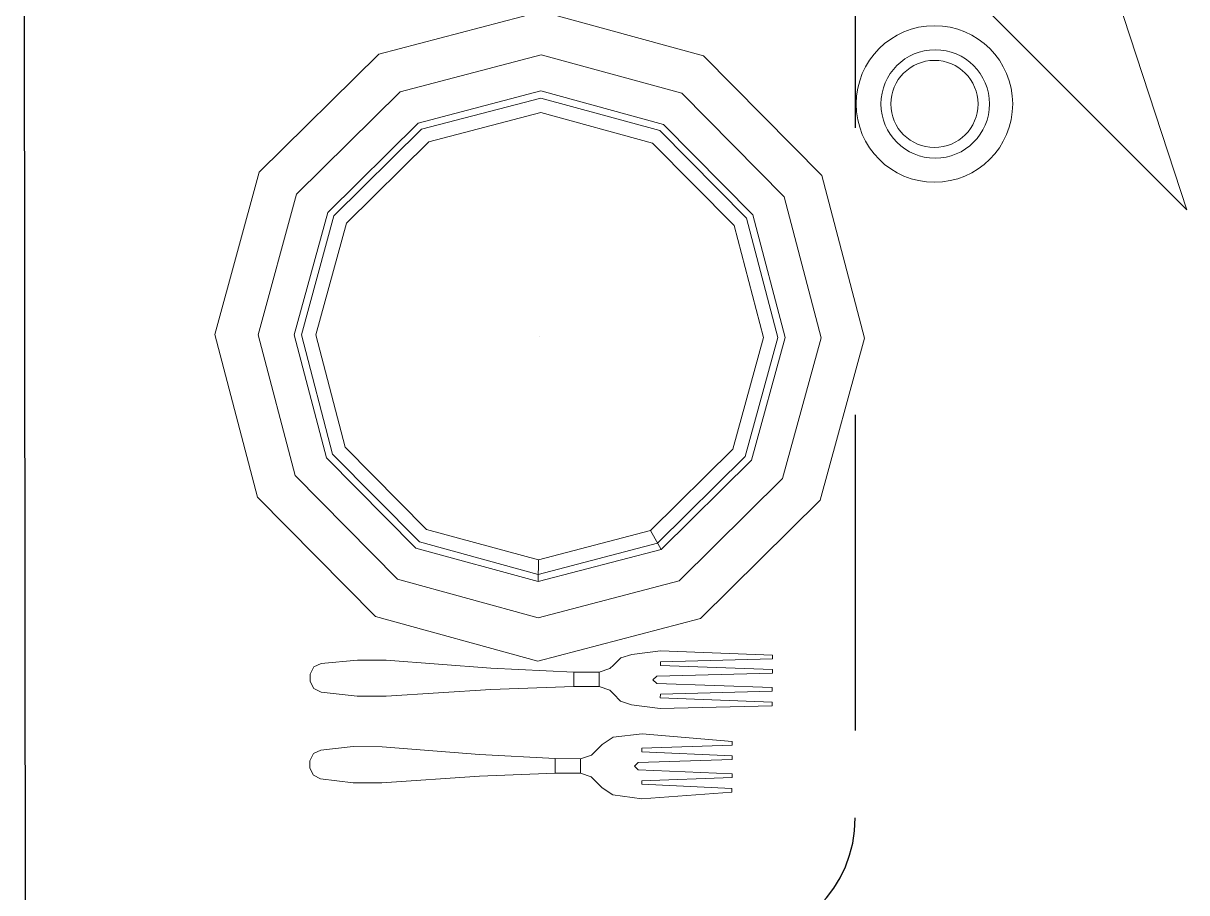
# Model space of a CAD drawing. Header units: millimetres. Extents: x 105 to 1807, y -268 to 915.
# Drawn here: x 988.3797 to 988.785, y 435.6199 to 435.9228 of the extents above; entities that cross this region are included whole.
import ezdxf

# ---------------------------------------------------------------- set-up
doc = ezdxf.new("R2010")
doc.units = ezdxf.units.MM
doc.linetypes.add('DASHED2', pattern=[0.375, 0.25, -0.125])
doc.linetypes.add('LÍNEAS_OCULTAS2', pattern=[4.7625, 3.175, -1.5875])
doc.layers.add('MUEBLES', color=12, linetype='Continuous')
doc.layers.add('OCULTA', color=3, linetype='LÍNEAS_OCULTAS2')

# ---------------------------------------------------------------- blocks, each defined once
blk = doc.blocks.new('nueva mesa comedor')
at = {"layer": 'MUEBLES'}
blk.add_line((1165.629, 523.24613), (1165.6282, 524.00822), dxfattribs=at)
at = {"layer": 'MUEBLES', "color": 8, "lineweight": 0}
for p, q in [((1165.4423, 523.74558), (1165.44571, 523.74327, 0.00034)), ((1165.4423, 523.74558, 0.00229), (1165.44571, 523.74327, 0.00263)), ((1165.43642, 523.71704), (1165.43985, 523.71588, 0.00034)), ((1165.43642, 523.71704, 0.00229), (1165.43985, 523.71588, 0.00263)), ((1165.26057, 523.5602, -0.00572), (1165.31575, 523.39157, -0.00572)), ((1165.42103, 523.39973, -0.00572), (1165.26057, 523.5602, -0.00572))]:
    blk.add_line(p, q, dxfattribs=at)
for centre, radius in [((1165.34046, 523.52672, -0.00572), 0.02479), ((1165.34022, 523.52672, -0.00572), 0.01718), ((1165.34046, 523.52672, -0.00572), 0.0138)]:
    blk.add_circle(centre, radius, dxfattribs=at)
for points, invisible_edges in [([(1165.43314, 523.7422, 0.00044), (1165.43316, 523.74677, 0.00044), (1165.40457, 523.74465, 0.00572), (1165.40457, 523.74351, 0.00572)], 1), ([(1165.43314, 523.7422, 0.00273), (1165.43316, 523.74677, 0.00273), (1165.40457, 523.74465, 0.008), (1165.40457, 523.74351, 0.008)], 1), ([(1165.4423, 523.74558), (1165.43313, 523.74106, 0.00044), (1165.43314, 523.7422, 0.00044), (1165.43316, 523.74677, 0.00044)], 5), ([(1165.4423, 523.74558, 0.00229), (1165.43313, 523.74106, 0.00273), (1165.43314, 523.7422, 0.00273), (1165.43316, 523.74677, 0.00273)], 5), ([(1165.4423, 523.74558), (1165.43548, 523.73647, 0.00015), (1165.43425, 523.73762, 0.00026), (1165.43313, 523.74106, 0.00044)], 13), ([(1165.4423, 523.74558, 0.00229), (1165.43548, 523.73647, 0.00244), (1165.43425, 523.73762, 0.00255), (1165.43313, 523.74106, 0.00273)], 13), ([(1165.4423, 523.74558), (1165.4423, 523.74558, 0.00229), (1165.43316, 523.74677, 0.00273), (1165.43316, 523.74677, 0.00044)], 1), ([(1165.4422, 523.72729), (1165.43548, 523.73647, 0.00015), (1165.4423, 523.74558), (1165.4422, 523.72729)], 7), ([(1165.4422, 523.72729, 0.00229), (1165.43548, 523.73647, 0.00244), (1165.4423, 523.74558, 0.00229), (1165.4422, 523.72729, 0.00229)], 7), ([(1165.44564, 523.72956, 0.00034), (1165.44571, 523.74327, 0.00034), (1165.4423, 523.74558), (1165.4422, 523.72729)], 5), ([(1165.44564, 523.72956, 0.00263), (1165.44571, 523.74327, 0.00263), (1165.4423, 523.74558, 0.00229), (1165.4422, 523.72729, 0.00229)], 5), ([(1165.44571, 523.74327, 0.00263), (1165.44571, 523.74327, 0.00034), (1165.4423, 523.74558), (1165.4423, 523.74558, 0.00229)], 4), ([(1165.43425, 523.73762, 0.00026), (1165.43313, 523.74106, 0.00044), (1165.40455, 523.74008, 0.00572), (1165.40454, 523.73893, 0.00572)], 1), ([(1165.43425, 523.73762, 0.00255), (1165.43313, 523.74106, 0.00273), (1165.40455, 523.74008, 0.008), (1165.40454, 523.73893, 0.008)], 1), ([(1165.44799, 523.74098, 0.00355), (1165.44794, 523.73183, 0.00355), (1165.44564, 523.72956, 0.00263), (1165.44571, 523.74327, 0.00263)], 5), ([(1165.44799, 523.74098, 0.00126), (1165.44794, 523.73183, 0.00126), (1165.44564, 523.72956, 0.00034), (1165.44571, 523.74327, 0.00034)], 5), ([(1165.44912, 523.73983, 0.00226), (1165.44909, 523.73297, 0.00226), (1165.44794, 523.73183, 0.00126), (1165.44799, 523.74098, 0.00126)], 5), ([(1165.44912, 523.73983, 0.00433), (1165.44909, 523.73297, 0.00433), (1165.44794, 523.73183, 0.00355), (1165.44799, 523.74098, 0.00355)], 5), ([(1165.44912, 523.73983, 0.00433), (1165.44912, 523.73983, 0.00226), (1165.44799, 523.74098, 0.00126), (1165.44799, 523.74098, 0.00355)], 1), ([(1165.51543, 523.74174, 0.00025), (1165.51537, 523.73031, 0.00025), (1165.48452, 523.73277, 0.00317), (1165.48456, 523.73963, 0.00317)], 5), ([(1165.51543, 523.74174, 0.00369), (1165.51537, 523.73031, 0.00369), (1165.48452, 523.73277, 0.00546), (1165.48456, 523.73963, 0.00546)], 5), ([(1165.48456, 523.73963, 0.00317), (1165.48456, 523.73963, 0.00546), (1165.51543, 523.74174, 0.00369), (1165.51543, 523.74174, 0.00025)], 1), ([(1165.52451, 523.73026, 0), (1165.52457, 523.74169, 0), (1165.51543, 523.74174, 0.00025), (1165.51537, 523.73031, 0.00025)], 5), ([(1165.52451, 523.73026, 0.00344), (1165.52457, 523.74169, 0.00344), (1165.51543, 523.74174, 0.00369), (1165.51537, 523.73031, 0.00369)], 5), ([(1165.53485, 523.74049, 0.00003), (1165.5348, 523.73134, 0.00003), (1165.52451, 523.73026, 0), (1165.52457, 523.74169, 0)], 5), ([(1165.53485, 523.74049, 0.00347), (1165.5348, 523.73134, 0.00347), (1165.52451, 523.73026, 0.00344), (1165.52457, 523.74169, 0.00344)], 5), ([(1165.45252, 523.73409, 0.00415), (1165.45255, 523.73866, 0.00415), (1165.44912, 523.73983, 0.00226), (1165.44909, 523.73297, 0.00226)], 4), ([(1165.45252, 523.73409, 0.00607), (1165.45255, 523.73866, 0.00607), (1165.44912, 523.73983, 0.00433), (1165.44909, 523.73297, 0.00433)], 4), ([(1165.45255, 523.73866, 0.00415), (1165.45255, 523.73866, 0.00607), (1165.44912, 523.73983, 0.00433), (1165.44912, 523.73983, 0.00226)], 5), ([(1165.45255, 523.73866, 0.00415), (1165.45255, 523.73866, 0.00607), (1165.46055, 523.73862, 0.00762), (1165.46055, 523.73862, 0.00569)], 5), ([(1165.48452, 523.73277, 0.00317), (1165.48456, 523.73963, 0.00317), (1165.46055, 523.73862, 0.00569), (1165.46052, 523.73405, 0.00569)], 1), ([(1165.48452, 523.73277, 0.00546), (1165.48456, 523.73963, 0.00546), (1165.46055, 523.73862, 0.00762), (1165.46052, 523.73405, 0.00762)], 1), ([(1165.46055, 523.73862, 0.00762), (1165.46055, 523.73862, 0.00569), (1165.48456, 523.73963, 0.00317), (1165.48456, 523.73963, 0.00546)], 5), ([(1165.5371, 523.73247, 0.00021), (1165.53713, 523.73933, 0.00021), (1165.53485, 523.74049, 0.00003), (1165.5348, 523.73134, 0.00003)], 5), ([(1165.5371, 523.73247, 0.00365), (1165.53713, 523.73933, 0.00365), (1165.53485, 523.74049, 0.00347), (1165.5348, 523.73134, 0.00347)], 5), ([(1165.53826, 523.73704, 0.00046), (1165.53825, 523.73475, 0.00046), (1165.5371, 523.73247, 0.00021), (1165.53713, 523.73933, 0.00021)], 4), ([(1165.53826, 523.73704, 0.00353), (1165.53825, 523.73475, 0.00353), (1165.5371, 523.73247, 0.00365), (1165.53713, 523.73933, 0.00365)], 4), ([(1165.43308, 523.73192, 0.00044), (1165.43424, 523.73534, 0.00026), (1165.40452, 523.73436, 0.00572), (1165.40451, 523.73322, 0.00572)], 1), ([(1165.43308, 523.73192, 0.00273), (1165.43424, 523.73534, 0.00255), (1165.40452, 523.73436, 0.008), (1165.40451, 523.73322, 0.008)], 1), ([(1165.4422, 523.72729), (1165.43548, 523.73647, 0.00015), (1165.43424, 523.73534, 0.00026), (1165.43308, 523.73192, 0.00044)], 13), ([(1165.4422, 523.72729, 0.00229), (1165.43548, 523.73647, 0.00244), (1165.43424, 523.73534, 0.00255), (1165.43308, 523.73192, 0.00273)], 13), ([(1165.45252, 523.73409, 0.00607), (1165.45252, 523.73409, 0.00415), (1165.44909, 523.73297, 0.00226), (1165.44909, 523.73297, 0.00433)], 5), ([(1165.46052, 523.73405, 0.00569), (1165.46052, 523.73405, 0.00762), (1165.45252, 523.73409, 0.00607), (1165.45252, 523.73409, 0.00415)], 5), ([(1165.48452, 523.73277, 0.00546), (1165.48452, 523.73277, 0.00317), (1165.46052, 523.73405, 0.00569), (1165.46052, 523.73405, 0.00762)], 5), ([(1165.43307, 523.73077, 0.00044), (1165.43305, 523.7262, 0.00044), (1165.40448, 523.72865, 0.00572), (1165.40449, 523.72979, 0.00572)], 1), ([(1165.43307, 523.73077, 0.00273), (1165.43305, 523.7262, 0.00273), (1165.40448, 523.72865, 0.008), (1165.40449, 523.72979, 0.008)], 1), ([(1165.4422, 523.72729), (1165.43308, 523.73192, 0.00044), (1165.43307, 523.73077, 0.00044), (1165.43305, 523.7262, 0.00044)], 5), ([(1165.4422, 523.72729, 0.00229), (1165.43308, 523.73192, 0.00273), (1165.43307, 523.73077, 0.00273), (1165.43305, 523.7262, 0.00273)], 5), ([(1165.44909, 523.73297, 0.00226), (1165.44909, 523.73297, 0.00433), (1165.44794, 523.73183, 0.00355), (1165.44794, 523.73183, 0.00126)], 1), ([(1165.51537, 523.73031, 0.00025), (1165.51537, 523.73031, 0.00369), (1165.48452, 523.73277, 0.00546), (1165.48452, 523.73277, 0.00317)], 4), ([(1165.4422, 523.72729, 0.00229), (1165.4422, 523.72729), (1165.43305, 523.7262, 0.00044), (1165.43305, 523.7262, 0.00273)], 1), ([(1165.44564, 523.72956, 0.00034), (1165.44564, 523.72956, 0.00263), (1165.4422, 523.72729, 0.00229), (1165.4422, 523.72729)], 4), ([(1165.42727, 523.7148, 0.00044), (1165.42729, 523.71823, 0.00044), (1165.39185, 523.71729, 0.00572), (1165.39184, 523.71614, 0.00572)], 1), ([(1165.42727, 523.7148, 0.00273), (1165.42729, 523.71823, 0.00273), (1165.39185, 523.71729, 0.008), (1165.39184, 523.71614, 0.008)], 1), ([(1165.43642, 523.71704), (1165.42726, 523.71366, 0.00044), (1165.42727, 523.7148, 0.00044), (1165.42729, 523.71823, 0.00044)], 5), ([(1165.43642, 523.71704, 0.00229), (1165.42726, 523.71366, 0.00273), (1165.42727, 523.7148, 0.00273), (1165.42729, 523.71823, 0.00273)], 5), ([(1165.43642, 523.71704), (1165.42961, 523.70907, 0.00015), (1165.42838, 523.71022, 0.00026), (1165.42726, 523.71366, 0.00044)], 13), ([(1165.43642, 523.71704, 0.00229), (1165.42961, 523.70907, 0.00244), (1165.42838, 523.71022, 0.00255), (1165.42726, 523.71366, 0.00273)], 13), ([(1165.43642, 523.71704), (1165.43642, 523.71704, 0.00229), (1165.42729, 523.71823, 0.00273), (1165.42729, 523.71823, 0.00044)], 1), ([(1165.43633, 523.70104), (1165.42961, 523.70907, 0.00015), (1165.43642, 523.71704), (1165.43633, 523.70104)], 7), ([(1165.43633, 523.70104, 0.00229), (1165.42961, 523.70907, 0.00244), (1165.43642, 523.71704, 0.00229), (1165.43633, 523.70104, 0.00229)], 7), ([(1165.43977, 523.70216, 0.00034), (1165.43985, 523.71588, 0.00034), (1165.43642, 523.71704), (1165.43633, 523.70104)], 5), ([(1165.43977, 523.70216, 0.00263), (1165.43985, 523.71588, 0.00263), (1165.43642, 523.71704, 0.00229), (1165.43633, 523.70104, 0.00229)], 5), ([(1165.43985, 523.71588, 0.00263), (1165.43985, 523.71588, 0.00034), (1165.43642, 523.71704), (1165.43642, 523.71704, 0.00229)], 4), ([(1165.44212, 523.71358, 0.00355), (1165.44207, 523.70443, 0.00355), (1165.43977, 523.70216, 0.00263), (1165.43985, 523.71588, 0.00263)], 5), ([(1165.44212, 523.71358, 0.00126), (1165.44207, 523.70443, 0.00126), (1165.43977, 523.70216, 0.00034), (1165.43985, 523.71588, 0.00034)], 5), ([(1165.42838, 523.71022, 0.00026), (1165.42726, 523.71366, 0.00044), (1165.39182, 523.71272, 0.00572), (1165.39181, 523.71157, 0.00572)], 1), ([(1165.42838, 523.71022, 0.00255), (1165.42726, 523.71366, 0.00273), (1165.39182, 523.71272, 0.008), (1165.39181, 523.71157, 0.008)], 1), ([(1165.44326, 523.71243, 0.00226), (1165.44322, 523.70557, 0.00226), (1165.44207, 523.70443, 0.00126), (1165.44212, 523.71358, 0.00126)], 5), ([(1165.44326, 523.71243, 0.00433), (1165.44322, 523.70557, 0.00433), (1165.44207, 523.70443, 0.00355), (1165.44212, 523.71358, 0.00355)], 5), ([(1165.44326, 523.71243, 0.00433), (1165.44326, 523.71243, 0.00226), (1165.44212, 523.71358, 0.00126), (1165.44212, 523.71358, 0.00355)], 1), ([(1165.44665, 523.70669, 0.00415), (1165.44668, 523.71126, 0.00415), (1165.44326, 523.71243, 0.00226), (1165.44322, 523.70557, 0.00226)], 4), ([(1165.44665, 523.70669, 0.00607), (1165.44668, 523.71126, 0.00607), (1165.44326, 523.71243, 0.00433), (1165.44322, 523.70557, 0.00433)], 4), ([(1165.44668, 523.71126, 0.00415), (1165.44668, 523.71126, 0.00607), (1165.44326, 523.71243, 0.00433), (1165.44326, 523.71243, 0.00226)], 5), ([(1165.48094, 523.70536, 0.00317), (1165.48097, 523.71221, 0.00317), (1165.45468, 523.71122, 0.00569), (1165.45465, 523.70665, 0.00569)], 1), ([(1165.48094, 523.70536, 0.00546), (1165.48097, 523.71221, 0.00546), (1165.45468, 523.71122, 0.00762), (1165.45465, 523.70665, 0.00762)], 1), ([(1165.45468, 523.71122, 0.00762), (1165.45468, 523.71122, 0.00569), (1165.48097, 523.71221, 0.00317), (1165.48097, 523.71221, 0.00546)], 5), ([(1165.51413, 523.71431, 0.00025), (1165.51407, 523.70288, 0.00025), (1165.48094, 523.70536, 0.00317), (1165.48097, 523.71221, 0.00317)], 5), ([(1165.51413, 523.71431, 0.00369), (1165.51407, 523.70288, 0.00369), (1165.48094, 523.70536, 0.00546), (1165.48097, 523.71221, 0.00546)], 5), ([(1165.48097, 523.71221, 0.00317), (1165.48097, 523.71221, 0.00546), (1165.51413, 523.71431, 0.00369), (1165.51413, 523.71431, 0.00025)], 1), ([(1165.52321, 523.70283, 0), (1165.52328, 523.71426, 0), (1165.51413, 523.71431, 0.00025), (1165.51407, 523.70288, 0.00025)], 5), ([(1165.52321, 523.70283, 0.00344), (1165.52328, 523.71426, 0.00344), (1165.51413, 523.71431, 0.00369), (1165.51407, 523.70288, 0.00369)], 5), ([(1165.5347, 523.71306, 0.00003), (1165.53465, 523.70391, 0.00003), (1165.52321, 523.70283, 0), (1165.52328, 523.71426, 0)], 5), ([(1165.5347, 523.71306, 0.00347), (1165.53465, 523.70391, 0.00347), (1165.52321, 523.70283, 0.00344), (1165.52328, 523.71426, 0.00344)], 5), ([(1165.53694, 523.70504, 0.00021), (1165.53698, 523.7119, 0.00021), (1165.5347, 523.71306, 0.00003), (1165.53465, 523.70391, 0.00003)], 5), ([(1165.53694, 523.70504, 0.00365), (1165.53698, 523.7119, 0.00365), (1165.5347, 523.71306, 0.00347), (1165.53465, 523.70391, 0.00347)], 5), ([(1165.53811, 523.70961, 0.00046), (1165.5381, 523.70732, 0.00046), (1165.53694, 523.70504, 0.00021), (1165.53698, 523.7119, 0.00021)], 4), ([(1165.53811, 523.70961, 0.00353), (1165.5381, 523.70732, 0.00353), (1165.53694, 523.70504, 0.00365), (1165.53698, 523.7119, 0.00365)], 4), ([(1165.42721, 523.70452, 0.00044), (1165.42837, 523.70794, 0.00026), (1165.39179, 523.707, 0.00572), (1165.39178, 523.70586, 0.00572)], 1), ([(1165.42721, 523.70452, 0.00273), (1165.42837, 523.70794, 0.00255), (1165.39179, 523.707, 0.008), (1165.39178, 523.70586, 0.008)], 1), ([(1165.43633, 523.70104), (1165.42961, 523.70907, 0.00015), (1165.42837, 523.70794, 0.00026), (1165.42721, 523.70452, 0.00044)], 13), ([(1165.43633, 523.70104, 0.00229), (1165.42961, 523.70907, 0.00244), (1165.42837, 523.70794, 0.00255), (1165.42721, 523.70452, 0.00273)], 13), ([(1165.44668, 523.71126, 0.00415), (1165.44668, 523.71126, 0.00607), (1165.45468, 523.71122, 0.00762), (1165.45468, 523.71122, 0.00569)], 5), ([(1165.43633, 523.70104), (1165.42721, 523.70452, 0.00044), (1165.4272, 523.70337, 0.00044), (1165.42718, 523.69994, 0.00044)], 5), ([(1165.43633, 523.70104, 0.00229), (1165.42721, 523.70452, 0.00273), (1165.4272, 523.70337, 0.00273), (1165.42718, 523.69994, 0.00273)], 5), ([(1165.44322, 523.70557, 0.00226), (1165.44322, 523.70557, 0.00433), (1165.44207, 523.70443, 0.00355), (1165.44207, 523.70443, 0.00126)], 1), ([(1165.44665, 523.70669, 0.00607), (1165.44665, 523.70669, 0.00415), (1165.44322, 523.70557, 0.00226), (1165.44322, 523.70557, 0.00433)], 5), ([(1165.45465, 523.70665, 0.00569), (1165.45465, 523.70665, 0.00762), (1165.44665, 523.70669, 0.00607), (1165.44665, 523.70669, 0.00415)], 5), ([(1165.48094, 523.70536, 0.00546), (1165.48094, 523.70536, 0.00317), (1165.45465, 523.70665, 0.00569), (1165.45465, 523.70665, 0.00762)], 5), ([(1165.51407, 523.70288, 0.00025), (1165.51407, 523.70288, 0.00369), (1165.48094, 523.70536, 0.00546), (1165.48094, 523.70536, 0.00317)], 4), ([(1165.4272, 523.70337, 0.00044), (1165.42718, 523.69994, 0.00044), (1165.39176, 523.70129, 0.00572), (1165.39176, 523.70243, 0.00572)], 1), ([(1165.4272, 523.70337, 0.00273), (1165.42718, 523.69994, 0.00273), (1165.39176, 523.70129, 0.008), (1165.39176, 523.70243, 0.008)], 1), ([(1165.427, 523.66781, 0.00114), (1165.41455, 523.68966, 0.008), (1165.46606, 523.70315, 0.008), (1165.46592, 523.67801, 0.00114)], 5), ([(1165.41455, 523.68966, 0.01143), (1165.42134, 523.67775, 0.01143), (1165.46599, 523.68944, 0.01143), (1165.46606, 523.70315, 0.01143)], 5), ([(1165.43633, 523.70104, 0.00229), (1165.43633, 523.70104), (1165.42718, 523.69994, 0.00044), (1165.42718, 523.69994, 0.00273)], 1), ([(1165.43977, 523.70216, 0.00034), (1165.43977, 523.70216, 0.00263), (1165.43633, 523.70104, 0.00229), (1165.43633, 523.70104)], 4), ([(1165.46592, 523.67801, 0.00114), (1165.46606, 523.70315, 0.008), (1165.51742, 523.68908, 0.008), (1165.50473, 523.66738, 0.00114)], 5), ([(1165.46606, 523.70315, 0.01143), (1165.46599, 523.68944, 0.01143), (1165.5105, 523.67724, 0.01143), (1165.51742, 523.68908, 0.01143)], 5), ([(1165.39839, 523.63953, 0.00114), (1165.37669, 523.65222, 0.008), (1165.41455, 523.68966, 0.008), (1165.427, 523.66781, 0.00114)], 5), ([(1165.37669, 523.65222, 0.01143), (1165.38853, 523.6453, 0.01143), (1165.42134, 523.67775, 0.01143), (1165.41455, 523.68966, 0.01143)], 5), ([(1165.42134, 523.67775, 0.01143), (1165.42813, 523.66583, 0.00686), (1165.46591, 523.67572, 0.00686), (1165.46599, 523.68944, 0.01143)], 5), ([(1165.46599, 523.68944, 0.01143), (1165.46591, 523.67572, 0.00686), (1165.50357, 523.6654, 0.00686), (1165.5105, 523.67724, 0.01143)], 5), ([(1165.50473, 523.66738, 0.00114), (1165.51742, 523.68908, 0.008), (1165.55486, 523.65122, 0.008), (1165.53301, 523.63877, 0.00114)], 5), ([(1165.51742, 523.68908, 0.01143), (1165.5105, 523.67724, 0.01143), (1165.54294, 523.64443, 0.01143), (1165.55486, 523.65122, 0.01143)], 5), ([(1165.38853, 523.6453, 0.01143), (1165.40037, 523.63837, 0.00686), (1165.42813, 523.66583, 0.00686), (1165.42134, 523.67775, 0.01143)], 5), ([(1165.42813, 523.66583, 0.00686), (1165.46549, 523.60029, 0.00686), (1165.46549, 523.60029, 0.00686), (1165.46591, 523.67572, 0.00686)], 5), ([(1165.46591, 523.67572, 0.00686), (1165.46549, 523.60029, 0.00686), (1165.46549, 523.60029, 0.00686), (1165.50357, 523.6654, 0.00686)], 5), ([(1165.46588, 523.67115, -0.00572), (1165.46592, 523.67801, 0.00114), (1165.50473, 523.66738, 0.00114), (1165.50126, 523.66146, -0.00572)], 4), ([(1165.5105, 523.67724, 0.01143), (1165.50357, 523.6654, 0.00686), (1165.53103, 523.63764, 0.00686), (1165.54294, 523.64443, 0.01143)], 5), ([(1165.40431, 523.63606, -0.00572), (1165.39839, 523.63953, 0.00114), (1165.427, 523.66781, 0.00114), (1165.4304, 523.66186, -0.00572)], 1), ([(1165.50126, 523.66146, -0.00572), (1165.50473, 523.66738, 0.00114), (1165.53301, 523.63877, 0.00114), (1165.52706, 523.63537, -0.00572)], 5), ([(1165.40037, 523.63837, 0.00686), (1165.46549, 523.60029, 0.00686), (1165.46549, 523.60029, 0.00686), (1165.42813, 523.66583, 0.00686)], 5), ([(1165.50357, 523.6654, 0.00686), (1165.46549, 523.60029, 0.00686), (1165.46549, 523.60029, 0.00686), (1165.53103, 523.63764, 0.00686)], 5), ([(1165.38776, 523.60072, 0.00114), (1165.36262, 523.60086, 0.008), (1165.37669, 523.65222, 0.008), (1165.39839, 523.63953, 0.00114)], 5), ([(1165.36262, 523.60086, 0.01143), (1165.37633, 523.60079, 0.01143), (1165.38853, 523.6453, 0.01143), (1165.37669, 523.65222, 0.01143)], 5), ([(1165.53301, 523.63877, 0.00114), (1165.55486, 523.65122, 0.008), (1165.56835, 523.59971, 0.008), (1165.54321, 523.59985, 0.00114)], 5), ([(1165.55486, 523.65122, 0.01143), (1165.54294, 523.64443, 0.01143), (1165.55464, 523.59979, 0.01143), (1165.56835, 523.59971, 0.01143)], 5), ([(1165.37633, 523.60079, 0.01143), (1165.39005, 523.60071, 0.00686), (1165.40037, 523.63837, 0.00686), (1165.38853, 523.6453, 0.01143)], 5), ([(1165.54294, 523.64443, 0.01143), (1165.53103, 523.63764, 0.00686), (1165.54092, 523.59986, 0.00686), (1165.55464, 523.59979, 0.01143)], 5), ([(1165.39462, 523.60068, -0.00572), (1165.38776, 523.60072, 0.00114), (1165.39839, 523.63953, 0.00114), (1165.40431, 523.63606, -0.00572)], 5), ([(1165.39005, 523.60071, 0.00686), (1165.46549, 523.60029, 0.00686), (1165.46549, 523.60029, 0.00686), (1165.40037, 523.63837, 0.00686)], 5), ([(1165.52706, 523.63537, -0.00572), (1165.53301, 523.63877, 0.00114), (1165.54321, 523.59985, 0.00114), (1165.53635, 523.59989, -0.00572)], 5), ([(1165.53103, 523.63764, 0.00686), (1165.46549, 523.60029, 0.00686), (1165.46549, 523.60029, 0.00686), (1165.54092, 523.59986, 0.00686)], 5), ([(1165.39796, 523.5618, 0.00114), (1165.37611, 523.54935, 0.008), (1165.36262, 523.60086, 0.008), (1165.38776, 523.60072, 0.00114)], 5), ([(1165.37611, 523.54935, 0.01143), (1165.38803, 523.55614, 0.01143), (1165.37633, 523.60079, 0.01143), (1165.36262, 523.60086, 0.01143)], 5), ([(1165.38803, 523.55614, 0.01143), (1165.39994, 523.56293, 0.00686), (1165.39005, 523.60071, 0.00686), (1165.37633, 523.60079, 0.01143)], 5), ([(1165.40392, 523.5652, -0.00572), (1165.39796, 523.5618, 0.00114), (1165.38776, 523.60072, 0.00114), (1165.39462, 523.60068, -0.00572)], 5), ([(1165.39994, 523.56293, 0.00686), (1165.46549, 523.60029, 0.00686), (1165.46549, 523.60029, 0.00686), (1165.39005, 523.60071, 0.00686)], 5), ([(1165.4274, 523.53517, 0.00686), (1165.46549, 523.60029, 0.00686), (1165.46549, 523.60029, 0.00686), (1165.39994, 523.56293, 0.00686)], 5), ([(1165.46506, 523.52485, 0.00686), (1165.46549, 523.60029, 0.00686), (1165.46549, 523.60029, 0.00686), (1165.4274, 523.53517, 0.00686)], 5), ([(1165.50284, 523.53474, 0.00686), (1165.46549, 523.60029, 0.00686), (1165.46549, 523.60029, 0.00686), (1165.46506, 523.52485, 0.00686)], 5), ([(1165.5306, 523.5622, 0.00686), (1165.46549, 523.60029, 0.00686), (1165.46549, 523.60029, 0.00686), (1165.50284, 523.53474, 0.00686)], 5), ([(1165.54092, 523.59986, 0.00686), (1165.46549, 523.60029, 0.00686), (1165.46549, 523.60029, 0.00686), (1165.5306, 523.5622, 0.00686)], 5), ([(1165.53635, 523.59989, -0.00572), (1165.54321, 523.59985, 0.00114), (1165.53258, 523.56105, 0.00114), (1165.52666, 523.56451, -0.00572)], 5), ([(1165.55464, 523.59979, 0.01143), (1165.54092, 523.59986, 0.00686), (1165.5306, 523.5622, 0.00686), (1165.54244, 523.55528, 0.01143)], 5), ([(1165.54321, 523.59985, 0.00114), (1165.56835, 523.59971, 0.008), (1165.55428, 523.54835, 0.008), (1165.53258, 523.56105, 0.00114)], 5), ([(1165.56835, 523.59971, 0.01143), (1165.55464, 523.59979, 0.01143), (1165.54244, 523.55528, 0.01143), (1165.55428, 523.54835, 0.01143)], 5), ([(1165.42971, 523.53911, -0.00572), (1165.42625, 523.53319, 0.00114), (1165.39796, 523.5618, 0.00114), (1165.40392, 523.5652, -0.00572)], 5), ([(1165.52666, 523.56451, -0.00572), (1165.53258, 523.56105, 0.00114), (1165.50397, 523.53276, 0.00114), (1165.50057, 523.53872, -0.00572)], 5), ([(1165.42625, 523.53319, 0.00114), (1165.41355, 523.51149, 0.008), (1165.37611, 523.54935, 0.008), (1165.39796, 523.5618, 0.00114)], 5), ([(1165.42048, 523.52333, 0.01143), (1165.4274, 523.53517, 0.00686), (1165.39994, 523.56293, 0.00686), (1165.38803, 523.55614, 0.01143)], 5), ([(1165.54244, 523.55528, 0.01143), (1165.5306, 523.5622, 0.00686), (1165.50284, 523.53474, 0.00686), (1165.50963, 523.52283, 0.01143)], 5), ([(1165.53258, 523.56105, 0.00114), (1165.55428, 523.54835, 0.008), (1165.51642, 523.51091, 0.008), (1165.50397, 523.53276, 0.00114)], 5), ([(1165.41355, 523.51149, 0.01143), (1165.42048, 523.52333, 0.01143), (1165.38803, 523.55614, 0.01143), (1165.37611, 523.54935, 0.01143)], 5), ([(1165.55428, 523.54835, 0.01143), (1165.54244, 523.55528, 0.01143), (1165.50963, 523.52283, 0.01143), (1165.51642, 523.51091, 0.01143)], 5), ([(1165.46509, 523.52942, -0.00572), (1165.46505, 523.52256, 0.00114), (1165.42625, 523.53319, 0.00114), (1165.42971, 523.53911, -0.00572)], 5), ([(1165.50057, 523.53872, -0.00572), (1165.50397, 523.53276, 0.00114), (1165.46505, 523.52256, 0.00114), (1165.46509, 523.52942, -0.00572)], 5), ([(1165.46498, 523.51113, 0.01143), (1165.46506, 523.52485, 0.00686), (1165.4274, 523.53517, 0.00686), (1165.42048, 523.52333, 0.01143)], 5), ([(1165.50963, 523.52283, 0.01143), (1165.50284, 523.53474, 0.00686), (1165.46506, 523.52485, 0.00686), (1165.46498, 523.51113, 0.01143)], 5), ([(1165.46505, 523.52256, 0.00114), (1165.46491, 523.49742, 0.008), (1165.41355, 523.51149, 0.008), (1165.42625, 523.53319, 0.00114)], 5), ([(1165.50397, 523.53276, 0.00114), (1165.51642, 523.51091, 0.008), (1165.46491, 523.49742, 0.008), (1165.46505, 523.52256, 0.00114)], 5), ([(1165.46491, 523.49742, 0.01143), (1165.46498, 523.51113, 0.01143), (1165.42048, 523.52333, 0.01143), (1165.41355, 523.51149, 0.01143)], 5), ([(1165.51642, 523.51091, 0.01143), (1165.50963, 523.52283, 0.01143), (1165.46498, 523.51113, 0.01143), (1165.46491, 523.49742, 0.01143)], 5)]:
    blk.add_3dface(points, dxfattribs=dict(at, invisible_edges=invisible_edges))
for points in [[(1165.40457, 523.74465, 0.008), (1165.40457, 523.74465, 0.00572), (1165.43316, 523.74677, 0.00044), (1165.43316, 523.74677, 0.00273)], [(1165.40457, 523.74351, 0.00572), (1165.40457, 523.74351, 0.008), (1165.40457, 523.74465, 0.008), (1165.40457, 523.74465, 0.00572)], [(1165.40455, 523.74008, 0.008), (1165.40455, 523.74008, 0.00572), (1165.43313, 523.74106, 0.00044), (1165.43313, 523.74106, 0.00273)], [(1165.43314, 523.7422, 0.00273), (1165.43314, 523.7422, 0.00044), (1165.40457, 523.74351, 0.00572), (1165.40457, 523.74351, 0.008)], [(1165.43314, 523.7422, 0.00273), (1165.43314, 523.7422, 0.00044), (1165.43313, 523.74106, 0.00044), (1165.43313, 523.74106, 0.00273)], [(1165.44799, 523.74098, 0.00126), (1165.44799, 523.74098, 0.00355), (1165.44571, 523.74327, 0.00263), (1165.44571, 523.74327, 0.00034)], [(1165.51543, 523.74174, 0.00369), (1165.51543, 523.74174, 0.00025), (1165.52457, 523.74169, 0), (1165.52457, 523.74169, 0.00344)], [(1165.52457, 523.74169, 0), (1165.52457, 523.74169, 0.00344), (1165.53485, 523.74049, 0.00347), (1165.53485, 523.74049, 0.00003)], [(1165.40454, 523.73893, 0.00572), (1165.40454, 523.73893, 0.008), (1165.40455, 523.74008, 0.008), (1165.40455, 523.74008, 0.00572)], [(1165.43425, 523.73762, 0.00026), (1165.43425, 523.73762, 0.00255), (1165.40454, 523.73893, 0.008), (1165.40454, 523.73893, 0.00572)], [(1165.43425, 523.73762, 0.00255), (1165.43425, 523.73762, 0.00026), (1165.43548, 523.73647, 0.00015), (1165.43548, 523.73647, 0.00244)], [(1165.46055, 523.73862, 0.00569), (1165.46052, 523.73405, 0.00569), (1165.45252, 523.73409, 0.00415), (1165.45255, 523.73866, 0.00415)], [(1165.46055, 523.73862, 0.00762), (1165.46052, 523.73405, 0.00762), (1165.45252, 523.73409, 0.00607), (1165.45255, 523.73866, 0.00607)], [(1165.53485, 523.74049, 0.00347), (1165.53485, 523.74049, 0.00003), (1165.53713, 523.73933, 0.00021), (1165.53713, 523.73933, 0.00365)], [(1165.53713, 523.73933, 0.00021), (1165.53713, 523.73933, 0.00365), (1165.53826, 523.73704, 0.00353), (1165.53826, 523.73704, 0.00046)], [(1165.40451, 523.73322, 0.00572), (1165.40451, 523.73322, 0.008), (1165.40452, 523.73436, 0.008), (1165.40452, 523.73436, 0.00572)], [(1165.40452, 523.73436, 0.00572), (1165.40452, 523.73436, 0.008), (1165.43424, 523.73534, 0.00255), (1165.43424, 523.73534, 0.00026)], [(1165.43548, 523.73647, 0.00015), (1165.43548, 523.73647, 0.00244), (1165.43424, 523.73534, 0.00255), (1165.43424, 523.73534, 0.00026)], [(1165.53825, 523.73475, 0.00046), (1165.53825, 523.73475, 0.00353), (1165.5371, 523.73247, 0.00365), (1165.5371, 523.73247, 0.00021)], [(1165.53826, 523.73704, 0.00353), (1165.53826, 523.73704, 0.00046), (1165.53825, 523.73475, 0.00046), (1165.53825, 523.73475, 0.00353)], [(1165.40448, 523.72865, 0.00572), (1165.40448, 523.72865, 0.008), (1165.40449, 523.72979, 0.008), (1165.40449, 523.72979, 0.00572)], [(1165.40449, 523.72979, 0.008), (1165.40449, 523.72979, 0.00572), (1165.43307, 523.73077, 0.00044), (1165.43307, 523.73077, 0.00273)], [(1165.43308, 523.73192, 0.00044), (1165.43308, 523.73192, 0.00273), (1165.40451, 523.73322, 0.008), (1165.40451, 523.73322, 0.00572)], [(1165.43308, 523.73192, 0.00044), (1165.43308, 523.73192, 0.00273), (1165.43307, 523.73077, 0.00273), (1165.43307, 523.73077, 0.00044)], [(1165.44794, 523.73183, 0.00355), (1165.44794, 523.73183, 0.00126), (1165.44564, 523.72956, 0.00034), (1165.44564, 523.72956, 0.00263)], [(1165.52451, 523.73026, 0.00344), (1165.52451, 523.73026, 0), (1165.51537, 523.73031, 0.00025), (1165.51537, 523.73031, 0.00369)], [(1165.5348, 523.73134, 0.00003), (1165.5348, 523.73134, 0.00347), (1165.52451, 523.73026, 0.00344), (1165.52451, 523.73026, 0)], [(1165.5371, 523.73247, 0.00365), (1165.5371, 523.73247, 0.00021), (1165.5348, 523.73134, 0.00003), (1165.5348, 523.73134, 0.00347)], [(1165.43305, 523.7262, 0.00044), (1165.43305, 523.7262, 0.00273), (1165.40448, 523.72865, 0.008), (1165.40448, 523.72865, 0.00572)], [(1165.39184, 523.71614, 0.00572), (1165.39184, 523.71614, 0.008), (1165.39185, 523.71729, 0.008), (1165.39185, 523.71729, 0.00572)], [(1165.42727, 523.7148, 0.00273), (1165.42727, 523.7148, 0.00044), (1165.39184, 523.71614, 0.00572), (1165.39184, 523.71614, 0.008)], [(1165.39185, 523.71729, 0.008), (1165.39185, 523.71729, 0.00572), (1165.42729, 523.71823, 0.00044), (1165.42729, 523.71823, 0.00273)], [(1165.44212, 523.71358, 0.00126), (1165.44212, 523.71358, 0.00355), (1165.43985, 523.71588, 0.00263), (1165.43985, 523.71588, 0.00034)], [(1165.39181, 523.71157, 0.00572), (1165.39181, 523.71157, 0.008), (1165.39182, 523.71272, 0.008), (1165.39182, 523.71272, 0.00572)], [(1165.42838, 523.71022, 0.00026), (1165.42838, 523.71022, 0.00255), (1165.39181, 523.71157, 0.008), (1165.39181, 523.71157, 0.00572)], [(1165.39182, 523.71272, 0.008), (1165.39182, 523.71272, 0.00572), (1165.42726, 523.71366, 0.00044), (1165.42726, 523.71366, 0.00273)], [(1165.42727, 523.7148, 0.00273), (1165.42727, 523.7148, 0.00044), (1165.42726, 523.71366, 0.00044), (1165.42726, 523.71366, 0.00273)], [(1165.51413, 523.71431, 0.00369), (1165.51413, 523.71431, 0.00025), (1165.52328, 523.71426, 0), (1165.52328, 523.71426, 0.00344)], [(1165.52328, 523.71426, 0), (1165.52328, 523.71426, 0.00344), (1165.5347, 523.71306, 0.00347), (1165.5347, 523.71306, 0.00003)], [(1165.5347, 523.71306, 0.00347), (1165.5347, 523.71306, 0.00003), (1165.53698, 523.7119, 0.00021), (1165.53698, 523.7119, 0.00365)], [(1165.53698, 523.7119, 0.00021), (1165.53698, 523.7119, 0.00365), (1165.53811, 523.70961, 0.00353), (1165.53811, 523.70961, 0.00046)], [(1165.39179, 523.707, 0.00572), (1165.39179, 523.707, 0.008), (1165.42837, 523.70794, 0.00255), (1165.42837, 523.70794, 0.00026)], [(1165.42961, 523.70907, 0.00015), (1165.42961, 523.70907, 0.00244), (1165.42837, 523.70794, 0.00255), (1165.42837, 523.70794, 0.00026)], [(1165.42838, 523.71022, 0.00255), (1165.42838, 523.71022, 0.00026), (1165.42961, 523.70907, 0.00015), (1165.42961, 523.70907, 0.00244)], [(1165.45468, 523.71122, 0.00569), (1165.45465, 523.70665, 0.00569), (1165.44665, 523.70669, 0.00415), (1165.44668, 523.71126, 0.00415)], [(1165.45468, 523.71122, 0.00762), (1165.45465, 523.70665, 0.00762), (1165.44665, 523.70669, 0.00607), (1165.44668, 523.71126, 0.00607)], [(1165.53811, 523.70961, 0.00353), (1165.53811, 523.70961, 0.00046), (1165.5381, 523.70732, 0.00046), (1165.5381, 523.70732, 0.00353)], [(1165.39178, 523.70586, 0.00572), (1165.39178, 523.70586, 0.008), (1165.39179, 523.707, 0.008), (1165.39179, 523.707, 0.00572)], [(1165.42721, 523.70452, 0.00044), (1165.42721, 523.70452, 0.00273), (1165.39178, 523.70586, 0.008), (1165.39178, 523.70586, 0.00572)], [(1165.42721, 523.70452, 0.00044), (1165.42721, 523.70452, 0.00273), (1165.4272, 523.70337, 0.00273), (1165.4272, 523.70337, 0.00044)], [(1165.44207, 523.70443, 0.00355), (1165.44207, 523.70443, 0.00126), (1165.43977, 523.70216, 0.00034), (1165.43977, 523.70216, 0.00263)], [(1165.53694, 523.70504, 0.00365), (1165.53694, 523.70504, 0.00021), (1165.53465, 523.70391, 0.00003), (1165.53465, 523.70391, 0.00347)], [(1165.5381, 523.70732, 0.00046), (1165.5381, 523.70732, 0.00353), (1165.53694, 523.70504, 0.00365), (1165.53694, 523.70504, 0.00021)], [(1165.39176, 523.70243, 0.008), (1165.39176, 523.70243, 0.00572), (1165.4272, 523.70337, 0.00044), (1165.4272, 523.70337, 0.00273)], [(1165.39176, 523.70129, 0.00572), (1165.39176, 523.70129, 0.008), (1165.39176, 523.70243, 0.008), (1165.39176, 523.70243, 0.00572)], [(1165.42718, 523.69994, 0.00044), (1165.42718, 523.69994, 0.00273), (1165.39176, 523.70129, 0.008), (1165.39176, 523.70129, 0.00572)], [(1165.41455, 523.68966, 0.008), (1165.41455, 523.68966, 0.01143), (1165.46606, 523.70315, 0.01143), (1165.46606, 523.70315, 0.008)], [(1165.46606, 523.70315, 0.008), (1165.46606, 523.70315, 0.01143), (1165.51742, 523.68908, 0.01143), (1165.51742, 523.68908, 0.008)], [(1165.52321, 523.70283, 0.00344), (1165.52321, 523.70283, 0), (1165.51407, 523.70288, 0.00025), (1165.51407, 523.70288, 0.00369)], [(1165.53465, 523.70391, 0.00003), (1165.53465, 523.70391, 0.00347), (1165.52321, 523.70283, 0.00344), (1165.52321, 523.70283, 0)], [(1165.37669, 523.65222, 0.008), (1165.37669, 523.65222, 0.01143), (1165.41455, 523.68966, 0.01143), (1165.41455, 523.68966, 0.008)], [(1165.51742, 523.68908, 0.008), (1165.51742, 523.68908, 0.01143), (1165.55486, 523.65122, 0.01143), (1165.55486, 523.65122, 0.008)], [(1165.4304, 523.66186, -0.00572), (1165.427, 523.66781, 0.00114), (1165.46592, 523.67801, 0.00114), (1165.46588, 523.67115, -0.00572)], [(1165.36262, 523.60086, 0.008), (1165.36262, 523.60086, 0.01143), (1165.37669, 523.65222, 0.01143), (1165.37669, 523.65222, 0.008)], [(1165.55486, 523.65122, 0.008), (1165.55486, 523.65122, 0.01143), (1165.56835, 523.59971, 0.01143), (1165.56835, 523.59971, 0.008)], [(1165.37611, 523.54935, 0.008), (1165.37611, 523.54935, 0.01143), (1165.36262, 523.60086, 0.01143), (1165.36262, 523.60086, 0.008)], [(1165.56835, 523.59971, 0.008), (1165.56835, 523.59971, 0.01143), (1165.55428, 523.54835, 0.01143), (1165.55428, 523.54835, 0.008)], [(1165.41355, 523.51149, 0.008), (1165.41355, 523.51149, 0.01143), (1165.37611, 523.54935, 0.01143), (1165.37611, 523.54935, 0.008)], [(1165.55428, 523.54835, 0.008), (1165.55428, 523.54835, 0.01143), (1165.51642, 523.51091, 0.01143), (1165.51642, 523.51091, 0.008)], [(1165.46491, 523.49742, 0.008), (1165.46491, 523.49742, 0.01143), (1165.41355, 523.51149, 0.01143), (1165.41355, 523.51149, 0.008)], [(1165.51642, 523.51091, 0.008), (1165.51642, 523.51091, 0.01143), (1165.46491, 523.49742, 0.01143), (1165.46491, 523.49742, 0.008)]]:
    blk.add_3dface(points, dxfattribs=at)
at = {"layer": 'OCULTA', "color": 4, "linetype": 'DASHED2', "ltscale": 0.4}
blk.add_line((1165.36552, 523.43424), (1165.36552, 523.75282), dxfattribs=at)
blk.add_arc((1165.40534, 523.75282), 0.03981, 90, 180, dxfattribs=at)

msp = doc.modelspace()

# ---------------------------------------------------------------- block references
at = {"layer": 'MUEBLES', "xscale": 1.100000000000023, "yscale": 1.100000000000023, "zscale": 1.100000000000023, "rotation": 180}
msp.add_blockref('nueva mesa comedor', (2270.57162, 1011.77405), dxfattribs=at)

doc.saveas('drawing.dxf')
